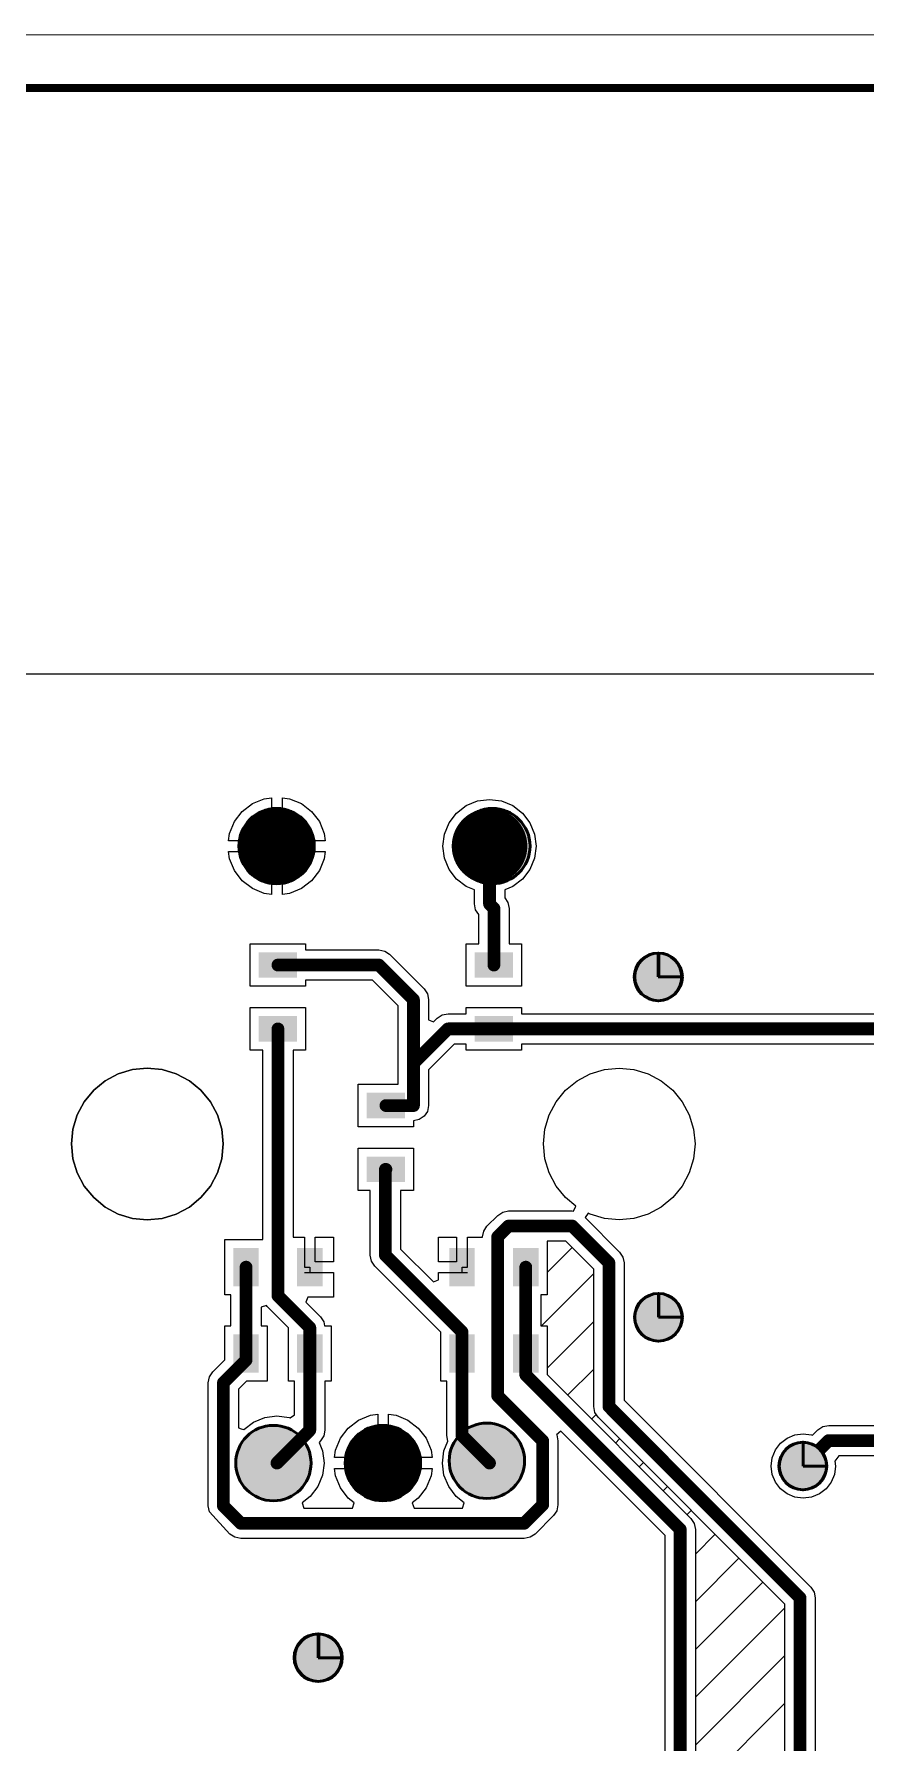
# Paper-space layout 'Layout1' of a CAD drawing. Header units: millimetres. Extents: x 0 to 841, y 0 to 594.
# Drawn here: x 568.9 to 647.2, y 433.8 to 594.4 of the extents above; entities that cross this region are included whole.
import ezdxf

# ---------------------------------------------------------------- set-up
doc = ezdxf.new("R2010")
doc.units = ezdxf.units.MM
doc.layers.get('0').update_dxf_attribs({"lineweight": 50})
for name, color, linetype in [('BottomLayer', 5, 'Continuous'), ('Multileaders', 254, 'Continuous'), ('Sheet', 255, 'Continuous'), ('TopLayer', 1, 'Continuous')]:
    doc.layers.add(name, color=color, linetype=linetype)

psp = doc.layouts.get("Layout1")

# ---------------------------------------------------------------- hatches: boundary and pattern name
at = {"lineweight": 50, "true_color": 0xf0f0f0}
h = psp.add_hatch(color=7, dxfattribs=at)
h.dxf.hatch_style = 1
h.paths.add_polyline_path([(588.174, 518.067, 1), (595.264, 518.067, 1)])
at = {"lineweight": 50}
h = psp.add_hatch(color=18, dxfattribs=at)
h.dxf.hatch_style = 1
h.paths.add_polyline_path([(588.174, 518.067, 1), (595.264, 518.067, 1)])
at = {"lineweight": 50, "true_color": 0xf0f0f0}
h = psp.add_hatch(color=7, dxfattribs=at)
h.dxf.hatch_style = 1
h.paths.add_polyline_path([(608.474, 518.067, 1), (615.564, 518.067, 1)])
at = {"lineweight": 50}
h = psp.add_hatch(color=18, dxfattribs=at)
h.dxf.hatch_style = 1
h.paths.add_polyline_path([(608.474, 518.067, 1), (615.564, 518.067, 1)])
at = {"lineweight": 50, "true_color": 0xf0f0f0}
h = psp.add_hatch(color=7, dxfattribs=at)
h.dxf.hatch_style = 1
h.paths.add_polyline_path([(591.745, 518.067), (588.174, 518.067, 0.4164137), (591.745, 514.522)])
h = psp.add_hatch(color=7, dxfattribs=at)
h.dxf.hatch_style = 1
h.paths.add_polyline_path([(612.045, 518.067), (608.474, 518.067, 0.4164137), (612.045, 514.522)])
h = psp.add_hatch(color=7, dxfattribs=at)
h.dxf.hatch_style = 1
h.paths.add_polyline_path([(627.662, 505.771), (627.662, 508.008, 0.4177727), (625.397, 505.771, 1), (629.872, 505.771)])
at = {"lineweight": 50}
h = psp.add_hatch(color=18, dxfattribs=at)
h.dxf.hatch_style = 1
h.paths.add_polyline_path([(627.634, 505.771), (629.845, 505.771, 0.4106633), (627.634, 508.008)])
at = {"lineweight": 30}
h = psp.add_hatch(color=18, dxfattribs=at)
h.dxf.hatch_style = 1
h.paths.add_polyline_path([(627.662, 505.771), (629.872, 505.771, 0.4106633), (627.662, 508.008)])
at = {"lineweight": 50}
h = psp.add_hatch(color=18, dxfattribs=at)
h.dxf.hatch_style = 1
h.paths.add_polyline_path([(627.689, 505.771), (629.899, 505.771, 0.4106633), (627.689, 508.008)])
at = {"lineweight": 50, "true_color": 0xf0f0f0}
h = psp.add_hatch(color=7, dxfattribs=at)
h.dxf.hatch_style = 1
h.paths.add_polyline_path([(627.689, 473.771), (627.689, 476.008, 0.4177727), (625.424, 473.771, 1), (629.899, 473.771)])
at = {"lineweight": 50}
h = psp.add_hatch(color=18, dxfattribs=at)
h.dxf.hatch_style = 1
h.paths.add_polyline_path([(627.662, 473.771), (629.872, 473.771, 0.4106633), (627.662, 476.008)])
h = psp.add_hatch(color=18, dxfattribs=at)
h.dxf.hatch_style = 1
h.paths.add_polyline_path([(627.689, 473.771), (629.899, 473.771, 0.4106633), (627.689, 476.008)])
at = {"lineweight": 30}
h = psp.add_hatch(color=18, dxfattribs=at)
h.dxf.hatch_style = 1
h.paths.add_polyline_path([(627.689, 473.771), (629.899, 473.771, 0.4106633), (627.689, 476.008)])
at = {"lineweight": 50, "true_color": 0xf0f0f0}
h = psp.add_hatch(color=7, dxfattribs=at)
h.dxf.hatch_style = 1
h.paths.add_polyline_path([(587.873, 460.067, 1), (594.963, 460.067, 1)])
at = {"lineweight": 50}
h = psp.add_hatch(color=18, dxfattribs=at)
h.dxf.hatch_style = 1
h.paths.add_polyline_path([(587.873, 460.067, 1), (594.963, 460.067, 1)])
at = {"lineweight": 50, "true_color": 0xf0f0f0}
h = psp.add_hatch(color=7, dxfattribs=at)
h.dxf.hatch_style = 1
h.paths.add_polyline_path([(598.174, 460.067, 1), (605.264, 460.067, 1)])
at = {"lineweight": 50}
h = psp.add_hatch(color=18, dxfattribs=at)
h.dxf.hatch_style = 1
h.paths.add_polyline_path([(598.174, 460.067, 1), (605.264, 460.067, 1)])
at = {"lineweight": 50, "true_color": 0xf0f0f0}
h = psp.add_hatch(color=7, dxfattribs=at)
h.dxf.hatch_style = 1
h.paths.add_polyline_path([(607.962, 460.279, 1), (615.052, 460.279, 1)])
at = {"lineweight": 50}
h = psp.add_hatch(color=18, dxfattribs=at)
h.dxf.hatch_style = 1
h.paths.add_polyline_path([(607.962, 460.279, 1), (615.052, 460.279, 1)])
at = {"lineweight": 50, "true_color": 0xf0f0f0}
h = psp.add_hatch(color=7, dxfattribs=at)
h.dxf.hatch_style = 1
h.paths.add_polyline_path([(641.275, 459.79), (641.275, 462.028, 0.4177727), (639.011, 459.79, 1), (643.485, 459.79)])
at = {"lineweight": 50}
h = psp.add_hatch(color=18, dxfattribs=at)
h.dxf.hatch_style = 1
h.paths.add_polyline_path([(641.248, 459.79), (643.458, 459.79, 0.4106633), (641.248, 462.028)])
h = psp.add_hatch(color=18, dxfattribs=at)
h.dxf.hatch_style = 1
h.paths.add_polyline_path([(641.275, 459.79), (643.485, 459.79, 0.4106633), (641.275, 462.028)])
at = {"lineweight": 30}
h = psp.add_hatch(color=18, dxfattribs=at)
h.dxf.hatch_style = 1
h.paths.add_polyline_path([(641.275, 459.79), (643.485, 459.79, 0.4106633), (641.275, 462.028)])
at = {"lineweight": 50, "true_color": 0xf0f0f0}
h = psp.add_hatch(color=7, dxfattribs=at)
h.dxf.hatch_style = 1
h.paths.add_polyline_path([(591.445, 460.067), (587.873, 460.067, 0.4164137), (591.445, 456.522)])
h = psp.add_hatch(color=7, dxfattribs=at)
h.dxf.hatch_style = 1
h.paths.add_polyline_path([(601.745, 460.067), (598.174, 460.067, 0.4164137), (601.745, 456.522)])
h = psp.add_hatch(color=7, dxfattribs=at)
h.dxf.hatch_style = 1
h.paths.add_polyline_path([(611.534, 460.279), (607.962, 460.279, 0.4164137), (611.534, 456.734)])
h = psp.add_hatch(color=7, dxfattribs=at)
h.dxf.hatch_style = 1
h.paths.add_polyline_path([(595.662, 441.771), (595.662, 444.008, 0.4177727), (593.397, 441.771, 1), (597.872, 441.771)])
at = {"lineweight": 50}
h = psp.add_hatch(color=18, dxfattribs=at)
h.dxf.hatch_style = 1
h.paths.add_polyline_path([(595.634, 441.771), (597.845, 441.771, 0.4106633), (595.634, 444.008)])
at = {"lineweight": 30}
h = psp.add_hatch(color=18, dxfattribs=at)
h.dxf.hatch_style = 1
h.paths.add_polyline_path([(595.662, 441.771), (597.872, 441.771, 0.4106633), (595.662, 444.008)])
at = {"lineweight": 50}
h = psp.add_hatch(color=18, dxfattribs=at)
h.dxf.hatch_style = 1
h.paths.add_polyline_path([(595.689, 441.771), (597.899, 441.771, 0.4106633), (595.689, 444.008)])
at = {"layer": 'BottomLayer', "lineweight": 25, "true_color": 0x000000}
h = psp.add_hatch(dxfattribs=at)
h.set_pattern_fill('ANSI31', color=18)
h.paths.add_polyline_path([(639.543, 446.804), (621.978, 464.369), (621.668, 464.832), (621.56, 465.378), (621.56, 478.3), (618.942, 480.918), (617.165, 480.918), (617.165, 475.884), (616.592, 475.884), (616.592, 472.956), (617.165, 472.956), (617.165, 468.381), (630.702, 454.844), (631.012, 454.381), (631.12, 453.834), (631.12, 399.992), (631.832, 399.446), (632.313, 398.819), (632.616, 398.09), (632.719, 397.306), (632.616, 396.523), (632.358, 395.902), (632.789, 395.614), (642.806, 405.631), (643.269, 405.94), (643.815, 406.049), (669.683, 406.049), (670.229, 406.761), (670.856, 407.242), (671.586, 407.544), (672.369, 407.647), (673.152, 407.544), (674.167, 407.124), (674.595, 407.335), (674.595, 416.019), (673.661, 416.953), (672.771, 416.836), (671.988, 416.939), (671.258, 417.241), (670.632, 417.722), (670.151, 418.349), (669.848, 419.078), (669.715, 420.09), (669.291, 420.299), (667.132, 418.141), (666.669, 417.832), (666.123, 417.723), (648.692, 417.723), (648.146, 417.832), (647.683, 418.141), (639.961, 425.863), (639.652, 426.326), (639.543, 426.872)])
h.paths.add_polyline_path([(674.595, 394.85), (674.595, 401.908), (674.087, 402.159), (673.882, 402.001), (673.152, 401.699), (672.369, 401.596), (671.586, 401.699), (670.856, 402.001), (670.229, 402.482), (669.683, 403.194), (644.406, 403.194), (633.19, 391.977), (633.384, 391.508), (637.522, 391.508), (639.912, 393.898), (639.876, 393.983), (639.773, 394.766), (639.876, 395.55), (640.179, 396.279), (640.66, 396.906), (641.286, 397.387), (642.016, 397.689), (642.799, 397.792), (643.582, 397.689), (644.312, 397.387), (644.939, 396.906), (645.42, 396.279), (645.722, 395.55), (645.825, 394.766), (645.722, 393.983), (645.42, 393.253), (644.939, 392.627), (644.312, 392.146), (643.582, 391.844), (642.799, 391.74), (641.909, 391.858), (639.123, 389.071), (638.66, 388.762), (638.113, 388.653), (622.467, 388.653), (621.921, 388.762), (621.458, 389.071), (615.943, 394.586), (576.908, 394.586), (576.658, 394.078), (576.84, 393.841), (577.142, 393.111), (577.245, 392.328), (577.142, 391.545), (576.84, 390.815), (576.359, 390.188), (575.647, 389.642), (575.647, 360.915), (578.976, 357.586), (580.402, 357.586), (580.653, 358.094), (580.336, 358.506), (580.034, 359.236), (579.931, 360.019), (580.034, 360.802), (580.336, 361.532), (580.817, 362.159), (581.444, 362.64), (581.687, 362.74), (581.947, 363.13), (606.636, 387.819), (607.099, 388.128), (607.646, 388.237), (616.821, 388.237), (617.368, 388.128), (617.831, 387.819), (621.47, 384.18), (621.864, 384.206), (622.49, 384.687), (623.22, 384.989), (624.003, 385.092), (624.786, 384.989), (625.516, 384.687), (626.143, 384.206), (626.624, 383.579), (626.926, 382.85), (627.029, 382.066), (626.926, 381.283), (626.624, 380.553), (626.143, 379.927), (625.516, 379.446), (624.786, 379.144), (624.003, 379.04), (623.22, 379.144), (622.641, 379.384), (622.267, 379.151), (622.184, 379.042), (622.254, 378.51), (622.151, 377.727), (621.927, 377.187), (622.202, 376.758), (622.26, 376.719), (622.581, 376.761), (623.364, 376.658), (624.094, 376.356), (624.72, 375.875), (625.201, 375.248), (625.504, 374.518), (625.607, 373.735), (625.504, 372.952), (625.201, 372.222), (625.041, 372.013), (625.291, 371.505), (651.25, 371.505)])
h.paths.add_polyline_path([(605.895, 389.716), (605.592, 388.986), (605.112, 388.36), (604.485, 387.879), (603.755, 387.576), (602.972, 387.473), (602.189, 387.576), (601.459, 387.879), (600.832, 388.36), (600.351, 388.986), (600.049, 389.716), (599.946, 390.499), (600.049, 391.282), (600.351, 392.012), (600.832, 392.639), (601.459, 393.12), (602.189, 393.422), (602.972, 393.525), (603.755, 393.422), (604.485, 393.12), (605.112, 392.639), (605.592, 392.012), (605.895, 391.282), (605.998, 390.499)], flags=16)
h.paths.add_polyline_path([(600.707, 390.499, -1), (605.182, 390.499, -1)], flags=0)
h.paths.add_polyline_path([(605.155, 390.499), (605.182, 390.499, 0.4106633), (602.972, 392.736), (602.972, 392.736, -0.4071214)], flags=0)
h.paths.add_polyline_path([(602.945, 390.499), (602.945, 392.736), (602.972, 392.736), (602.972, 390.499)], flags=0)
h.paths.add_polyline_path([(615.852, 403.353), (615.421, 403.066), (615.547, 402.763), (615.65, 401.98), (615.547, 401.197), (615.244, 400.467), (614.764, 399.84), (614.137, 399.359), (613.407, 399.057), (612.624, 398.954), (611.841, 399.057), (611.111, 399.359), (610.484, 399.84), (609.938, 400.553), (573.693, 400.553), (571.089, 397.949), (571.3, 397.441), (616.534, 397.441), (617.08, 397.332), (617.543, 397.023), (623.058, 391.508), (627.034, 391.508), (627.228, 391.977)])
h.paths.add_polyline_path([(572.092, 402.989), (572.555, 403.299), (573.102, 403.407), (609.968, 403.407), (610.003, 403.493), (610.484, 404.12), (611, 404.515), (610.878, 405.009), (610.87, 405.023), (552.865, 405.023), (514.573, 366.731), (514.11, 366.422), (513.564, 366.313), (512.327, 366.313), (512.294, 365.816), (513.269, 365.412), (514.073, 364.796), (514.69, 363.992), (514.903, 363.479), (532.582, 363.479)])
h.paths.add_polyline_path([(533.899, 377.771, -1), (529.424, 377.771, -1)], flags=16)
h.paths.add_polyline_path([(568.493, 390.755), (568.493, 394.635), (567.985, 394.845), (534.182, 361.042), (533.719, 360.732), (533.173, 360.624), (514.903, 360.624), (514.69, 360.111), (514.073, 359.307), (513.269, 358.69), (512.333, 358.302), (511.329, 358.17), (510.324, 358.302), (509.388, 358.69), (508.794, 359.146), (508.286, 358.896), (508.286, 355.319), (508.794, 355.069), (509.279, 355.441), (510.268, 355.851), (510.821, 355.923), (510.821, 354.916, -0.0843103), (511.837, 354.935), (511.837, 355.923), (512.39, 355.851), (513.378, 355.441), (514.227, 354.79), (514.879, 353.941), (515.288, 352.952), (515.361, 352.399), (514.385, 352.399, -0.0384593), (514.421, 351.934, -0.0456959), (514.371, 351.383), (515.361, 351.383), (515.288, 350.83), (514.879, 349.842), (514.227, 348.993), (513.378, 348.341), (512.39, 347.932), (511.837, 347.859), (511.837, 348.933, -0.0843103), (510.821, 348.953), (510.821, 347.859), (510.268, 347.932), (509.279, 348.341), (508.794, 348.714), (508.286, 348.463), (508.286, 344.887), (508.794, 344.636), (509.388, 345.092), (510.324, 345.48), (511.329, 345.612), (512.333, 345.48), (513.269, 345.092), (514.073, 344.476), (514.69, 343.672), (515.078, 342.736), (515.21, 341.731), (515.078, 340.727), (514.69, 339.791), (514.073, 338.987), (513.269, 338.37), (512.333, 337.982), (511.329, 337.85), (510.324, 337.982), (509.388, 338.37), (508.794, 338.826), (508.286, 338.576), (508.286, 334.727), (508.794, 334.476), (509.388, 334.932), (510.324, 335.32), (511.329, 335.452), (512.333, 335.32), (512.846, 335.108)])
at = {"layer": 'TopLayer', "lineweight": 25, "true_color": 0x000000}
h = psp.add_hatch(dxfattribs=at)
h.set_pattern_fill('ANSI31', color=18)
h.paths.add_polyline_path([(631.12, 399.992), (631.832, 399.446), (632.313, 398.819), (632.616, 398.09), (632.719, 397.306), (632.616, 396.523), (632.358, 395.902), (632.789, 395.614), (642.806, 405.631), (643.269, 405.94), (643.815, 406.049), (669.683, 406.049), (670.229, 406.761), (670.856, 407.242), (671.586, 407.544), (672.369, 407.647), (673.152, 407.544), (674.167, 407.124), (674.595, 407.335), (674.595, 416.019), (673.661, 416.953), (672.771, 416.836), (671.988, 416.939), (671.258, 417.241), (670.632, 417.722), (670.151, 418.349), (669.848, 419.078), (669.715, 420.09), (669.291, 420.299), (667.132, 418.141), (666.669, 417.832), (666.123, 417.723), (648.692, 417.723), (648.146, 417.832), (647.683, 418.141), (639.961, 425.863), (639.652, 426.326), (639.543, 426.872), (639.543, 446.804), (621.978, 464.369), (621.668, 464.832), (621.56, 465.378), (621.56, 478.3), (618.942, 480.918), (617.165, 480.918), (617.165, 475.884), (616.592, 475.884), (616.592, 472.956), (617.165, 472.956), (617.165, 468.381), (630.702, 454.844), (631.012, 454.381), (631.12, 453.834)])
at = {"layer": 'TopLayer', "lineweight": 50, "true_color": 0x000000}
h = psp.add_hatch(dxfattribs=at)
h.set_pattern_fill('ANSI31', color=18)
h.paths.add_polyline_path([(516.619, 328.72), (517.082, 329.029), (517.628, 329.138), (580.809, 329.138), (581.059, 329.646), (580.743, 330.058), (580.707, 330.144), (514.903, 330.144), (514.69, 329.631), (514.073, 328.827), (513.269, 328.21), (512.333, 327.822), (511.329, 327.69), (510.324, 327.822), (509.388, 328.21), (508.794, 328.666), (508.286, 328.416), (508.286, 324.567), (508.794, 324.316), (509.388, 324.772), (510.324, 325.16), (511.329, 325.292), (512.333, 325.16), (512.846, 324.948)])
h.paths.add_polyline_path([(612.708, 365.069), (612.665, 365.566), (612.213, 365.789), (612.003, 365.628), (611.274, 365.326), (610.49, 365.223), (609.707, 365.326), (608.977, 365.628), (608.299, 366.149), (607.814, 366.181), (593.154, 351.52), (593.154, 350.953), (593.623, 350.759), (597.232, 354.367), (597.695, 354.676), (598.241, 354.785), (602.425, 354.785)])
h.paths.add_polyline_path([(625.826, 360.207), (626.163, 360.466), (626.172, 361.077), (625.584, 361.843), (618.295, 361.843), (613.34, 356.888), (613.34, 356.4), (613.848, 356.189), (616.217, 358.558), (616.68, 358.867), (617.226, 358.976), (619.954, 358.976), (620.5, 358.867), (620.963, 358.558), (623.72, 355.801), (625.283, 355.801), (625.533, 356.309), (625.345, 356.554), (625.043, 357.284), (624.94, 358.067), (625.043, 358.85), (625.345, 359.58)])
h.paths.add_polyline_path([(618.244, 375.671), (617.715, 375.89), (617.088, 376.371), (616.607, 376.997), (616.305, 377.727), (616.217, 378.396), (615.921, 378.587), (615.707, 378.645), (615.559, 378.531), (614.83, 378.229), (614.046, 378.126), (613.156, 378.243), (591.09, 356.177), (591.09, 354.157), (591.559, 353.963), (606.854, 369.258), (607.317, 369.568), (607.832, 369.67), (607.87, 369.762), (608.351, 370.388), (608.977, 370.869), (609.707, 371.172), (610.49, 371.275), (611.274, 371.172), (612.003, 370.869), (612.213, 370.709), (612.721, 370.959), (612.721, 371.906), (612.829, 372.453), (613.139, 372.916), (614.967, 374.745), (615.431, 375.054), (615.977, 375.163), (618.143, 375.163)])
h.paths.add_polyline_path([(703.193, 432.844), (702.021, 432.844), (702.021, 436.844), (706.394, 436.844), (706.394, 438.628), (705.129, 438.628), (705.129, 440.844), (704.921, 440.844, -1), (704.321, 440.844), (704.113, 440.844), (704.113, 438.628), (701.835, 438.628), (697.04, 433.833), (696.577, 433.524), (696.031, 433.415), (682.141, 433.415), (681.969, 432.907), (682.279, 432.669), (682.759, 432.043), (683.062, 431.313), (683.177, 430.437), (683.491, 430.079), (685.765, 430.079), (685.765, 430.652), (690.965, 430.652), (690.965, 430.079), (702.021, 430.079), (702.021, 430.652), (703.193, 430.652)])

# ---------------------------------------------------------------- linework, layer by layer
at = {"lineweight": 50}
for p, q in [((591.719, 518.067), (591.719, 518.067)), ((591.719, 518.067), (591.719, 518.067)), ((591.719, 518.067), (591.719, 518.067)), ((591.719, 518.067), (591.719, 518.067)), ((591.719, 518.067), (591.719, 518.067)), ((591.719, 518.067), (591.719, 518.067)), ((591.719, 518.067), (591.719, 518.067)), ((591.719, 518.067), (591.719, 518.067)), ((591.719, 518.067), (591.719, 518.067)), ((591.719, 518.067), (591.719, 518.067)), ((612.019, 518.067), (612.019, 518.067)), ((612.019, 518.067), (612.019, 518.067)), ((612.019, 518.067), (612.019, 518.067)), ((612.019, 518.067), (612.019, 518.067)), ((612.019, 518.067), (612.019, 518.067)), ((612.019, 518.067), (612.019, 518.067)), ((612.019, 518.067), (612.019, 518.067)), ((612.019, 518.067), (612.019, 518.067)), ((612.019, 518.067), (612.019, 518.067)), ((612.019, 518.067), (612.019, 518.067)), ((627.634, 508.008), (627.634, 505.771)), ((627.689, 508.008), (627.689, 505.771)), ((627.634, 505.771), (629.845, 505.771)), ((627.689, 505.771), (629.899, 505.771)), ((627.662, 476.008), (627.662, 473.771)), ((627.689, 476.008), (627.689, 473.771)), ((627.662, 473.771), (629.872, 473.771)), ((627.689, 473.771), (629.899, 473.771)), ((641.248, 462.028), (641.248, 459.79)), ((641.275, 462.028), (641.275, 459.79)), ((591.418, 460.067), (591.418, 460.067)), ((591.418, 460.067), (591.418, 460.067)), ((591.418, 460.067), (591.418, 460.067)), ((591.418, 460.067), (591.418, 460.067)), ((591.418, 460.067), (591.418, 460.067)), ((591.418, 460.067), (591.418, 460.067)), ((591.418, 460.067), (591.418, 460.067)), ((591.418, 460.067), (591.418, 460.067)), ((591.418, 460.067), (591.418, 460.067)), ((591.418, 460.067), (591.418, 460.067)), ((601.719, 460.067), (601.719, 460.067)), ((601.719, 460.067), (601.719, 460.067)), ((601.719, 460.067), (601.719, 460.067)), ((601.719, 460.067), (601.719, 460.067)), ((601.719, 460.067), (601.719, 460.067)), ((601.719, 460.067), (601.719, 460.067)), ((601.719, 460.067), (601.719, 460.067)), ((601.719, 460.067), (601.719, 460.067)), ((601.719, 460.067), (601.719, 460.067)), ((601.719, 460.067), (601.719, 460.067)), ((611.507, 460.279), (611.507, 460.279)), ((611.507, 460.279), (611.507, 460.279)), ((611.507, 460.279), (611.507, 460.279)), ((611.507, 460.279), (611.507, 460.279)), ((611.507, 460.279), (611.507, 460.279)), ((611.507, 460.279), (611.507, 460.279)), ((611.507, 460.279), (611.507, 460.279)), ((611.507, 460.279), (611.507, 460.279)), ((611.507, 460.279), (611.507, 460.279)), ((611.507, 460.279), (611.507, 460.279)), ((641.248, 459.79), (643.458, 459.79)), ((641.275, 459.79), (643.485, 459.79)), ((595.634, 444.008), (595.634, 441.771)), ((595.689, 444.008), (595.689, 441.771)), ((595.634, 441.771), (597.845, 441.771)), ((595.689, 441.771), (597.899, 441.771))]:
    psp.add_line(p, q, dxfattribs=at)
at = {"lineweight": 30}
for p, q in [((627.662, 508.008), (627.662, 505.771)), ((627.662, 505.771), (629.872, 505.771)), ((627.689, 476.008), (627.689, 473.771)), ((627.689, 473.771), (629.899, 473.771)), ((641.275, 462.028), (641.275, 459.79)), ((641.275, 459.79), (643.485, 459.79)), ((595.662, 444.008), (595.662, 441.771)), ((595.662, 441.771), (597.872, 441.771))]:
    psp.add_line(p, q, dxfattribs=at)
at = {"color": 18, "lineweight": 50}
for centre in [(591.719, 518.067), (612.019, 518.067), (591.418, 460.067), (601.719, 460.067), (611.507, 460.279)]:
    psp.add_circle(centre, 3.545, dxfattribs=at)
at = {"lineweight": 50}
for centre in [(627.607, 505.771), (627.662, 505.771), (627.634, 473.771), (627.662, 473.771), (641.221, 459.79), (641.248, 459.79), (595.607, 441.771), (595.662, 441.771)]:
    psp.add_circle(centre, 2.237, dxfattribs=at)
at = {"color": 18, "lineweight": 30}
for centre in [(627.634, 505.771), (627.662, 473.771), (641.248, 459.79), (595.634, 441.771)]:
    psp.add_circle(centre, 2.237, dxfattribs=at)
at = {"layer": 'BottomLayer'}
for p, q in [((588.492, 521.328), (589.447, 522.061)), ((589.447, 522.061), (590.559, 522.521)), ((590.559, 522.521), (591.245, 522.612)), ((591.245, 522.612), (591.245, 518.575)), ((592.261, 518.575), (592.261, 522.612)), ((592.261, 522.612), (592.946, 522.521)), ((592.946, 522.521), (594.058, 522.061)), ((594.058, 522.061), (595.013, 521.328)), ((609.556, 521.872), (610.616, 522.311)), ((610.616, 522.311), (611.753, 522.461)), ((611.753, 522.461), (612.89, 522.311)), ((612.89, 522.311), (613.95, 521.872)), ((587.759, 520.373), (588.492, 521.328)), ((595.013, 521.328), (595.746, 520.373)), ((607.948, 520.264), (608.646, 521.174)), ((608.646, 521.174), (609.556, 521.872)), ((613.95, 521.872), (614.86, 521.174)), ((614.86, 521.174), (615.558, 520.264)), ((587.208, 518.575), (587.298, 519.261)), ((587.298, 519.261), (587.759, 520.373)), ((595.746, 520.373), (596.207, 519.261)), ((596.207, 519.261), (596.297, 518.575)), ((607.359, 518.067), (607.509, 519.204)), ((607.509, 519.204), (607.948, 520.264)), ((615.558, 520.264), (615.997, 519.204)), ((615.997, 519.204), (616.146, 518.067)), ((591.245, 518.575), (587.208, 518.575)), ((587.298, 516.874), (587.208, 517.559)), ((587.208, 517.559), (591.245, 517.559)), ((591.245, 517.559), (591.245, 513.523)), ((596.297, 518.575), (592.261, 518.575)), ((592.261, 513.523), (592.261, 517.559)), ((592.261, 517.559), (596.297, 517.559)), ((596.297, 517.559), (596.207, 516.874)), ((607.509, 516.93), (607.359, 518.067)), ((616.146, 518.067), (615.997, 516.93)), ((587.759, 515.761), (587.298, 516.874)), ((588.492, 514.806), (587.759, 515.761)), ((595.746, 515.761), (595.013, 514.806)), ((596.207, 516.874), (595.746, 515.761)), ((607.948, 515.87), (607.509, 516.93)), ((608.646, 514.96), (607.948, 515.87)), ((615.558, 515.87), (614.86, 514.96)), ((615.997, 516.93), (615.558, 515.87)), ((589.447, 514.073), (588.492, 514.806)), ((590.559, 513.613), (589.447, 514.073)), ((594.058, 514.073), (592.946, 513.613)), ((595.013, 514.806), (594.058, 514.073)), ((609.556, 514.262), (608.646, 514.96)), ((610.325, 513.943), (609.556, 514.262)), ((613.95, 514.262), (613.18, 513.943)), ((614.86, 514.96), (613.95, 514.262)), ((591.245, 513.523), (590.559, 513.613)), ((592.946, 513.613), (592.261, 513.523)), ((610.325, 512.628), (610.325, 513.943)), ((610.434, 512.082), (610.325, 512.628)), ((613.18, 513.943), (613.18, 513.216)), ((613.18, 513.216), (613.484, 512.762)), ((613.484, 512.762), (613.592, 512.216)), ((610.737, 511.628), (610.434, 512.082)), ((610.737, 508.884), (610.737, 511.628)), ((613.592, 512.216), (613.592, 508.884)), ((589.245, 504.884), (589.245, 508.884)), ((589.245, 508.884), (594.445, 508.884)), ((594.445, 508.884), (594.445, 508.311)), ((594.445, 508.311), (601.346, 508.311)), ((601.346, 508.311), (601.893, 508.203)), ((601.893, 508.203), (602.356, 507.893)), ((602.356, 507.893), (605.607, 504.642)), ((609.565, 504.884), (609.565, 508.884)), ((609.565, 508.884), (610.737, 508.884)), ((613.592, 508.884), (614.765, 508.884)), ((614.765, 508.884), (614.765, 504.884)), ((594.445, 504.884), (589.245, 504.884)), ((600.755, 505.456), (594.445, 505.456)), ((594.445, 505.456), (594.445, 504.884)), ((603.17, 503.041), (600.755, 505.456)), ((605.607, 504.642), (605.916, 504.179)), ((614.765, 504.884), (609.565, 504.884)), ((589.245, 498.884), (589.245, 502.884)), ((589.245, 502.884), (594.445, 502.884)), ((594.445, 502.884), (594.445, 498.884)), ((603.17, 495.676), (603.17, 503.041)), ((605.916, 504.179), (606.025, 503.633)), ((606.025, 503.633), (606.025, 501.742)), ((609.565, 502.311), (609.565, 502.884)), ((609.565, 502.884), (614.765, 502.884)), ((614.765, 502.884), (614.765, 502.311)), ((606.025, 501.742), (606.494, 501.548)), ((606.494, 501.548), (606.839, 501.893)), ((606.839, 501.893), (607.303, 502.202)), ((607.303, 502.202), (607.849, 502.311)), ((607.849, 502.311), (609.565, 502.311)), ((614.765, 502.311), (682.082, 502.311)), ((590.417, 498.884), (589.245, 498.884)), ((590.417, 481.084), (590.417, 498.884)), ((594.445, 498.884), (593.272, 498.884)), ((593.272, 498.884), (593.272, 481.3)), ((608.44, 499.456), (606.025, 497.041)), ((609.565, 499.456), (608.44, 499.456)), ((609.565, 498.884), (609.565, 499.456)), ((614.765, 498.884), (609.565, 498.884)), ((669.03, 499.456), (614.765, 499.456)), ((614.765, 499.456), (614.765, 498.884)), ((606.025, 497.041), (606.025, 493.676)), ((619.989, 495.999), (621.222, 496.659)), ((621.222, 496.659), (622.56, 497.065)), ((622.56, 497.065), (623.952, 497.202)), ((623.952, 497.202), (625.344, 497.065)), ((625.344, 497.065), (626.683, 496.659)), ((626.683, 496.659), (627.916, 495.999)), ((599.405, 491.676), (599.405, 495.676)), ((599.405, 495.676), (603.17, 495.676)), ((618.02, 494.031), (618.907, 495.112)), ((618.907, 495.112), (619.989, 495.999)), ((627.916, 495.999), (628.997, 495.112)), ((628.997, 495.112), (629.885, 494.031)), ((606.025, 493.676), (605.916, 493.13)), ((617.361, 492.797), (618.02, 494.031)), ((629.885, 494.031), (630.544, 492.797)), ((604.605, 491.676), (599.405, 491.676)), ((605.144, 492.357), (604.605, 492.25)), ((604.605, 492.25), (604.605, 491.676)), ((605.607, 492.666), (605.144, 492.357)), ((605.916, 493.13), (605.607, 492.666)), ((616.955, 491.459), (617.361, 492.797)), ((630.544, 492.797), (630.95, 491.459)), ((616.818, 490.067), (616.955, 491.459)), ((616.955, 488.675), (616.818, 490.067)), ((630.95, 491.459), (631.087, 490.067)), ((631.087, 490.067), (630.95, 488.675)), ((599.405, 485.676), (599.405, 489.676)), ((599.405, 489.676), (604.605, 489.676)), ((604.605, 489.676), (604.605, 485.676)), ((617.361, 487.337), (616.955, 488.675)), ((630.95, 488.675), (630.544, 487.337)), ((618.02, 486.103), (617.361, 487.337)), ((630.544, 487.337), (629.885, 486.103)), ((600.529, 485.676), (599.405, 485.676)), ((600.529, 479.598), (600.529, 485.676)), ((604.605, 485.676), (603.383, 485.676)), ((603.383, 485.676), (603.383, 480.189)), ((618.907, 485.022), (618.02, 486.103)), ((629.885, 486.103), (628.997, 485.022)), ((612.529, 483.355), (612.992, 483.664)), ((612.992, 483.664), (613.538, 483.773)), ((613.538, 483.773), (619.533, 483.773)), ((619.884, 484.221), (618.907, 485.022)), ((619.533, 483.773), (619.66, 483.748)), ((619.66, 483.748), (619.884, 484.221)), ((621.045, 483.57), (620.739, 483.158)), ((621.222, 483.476), (621.045, 483.57)), ((627.916, 484.135), (626.683, 483.476)), ((628.997, 485.022), (627.916, 484.135)), ((611.204, 481.876), (611.513, 482.339)), ((611.513, 482.339), (612.529, 483.355)), ((620.739, 483.158), (623.997, 479.901)), ((622.56, 483.07), (621.222, 483.476)), ((623.952, 482.933), (622.56, 483.07)), ((625.344, 483.07), (623.952, 482.933)), ((626.683, 483.476), (625.344, 483.07)), ((586.845, 475.884), (586.845, 481.084)), ((586.845, 481.084), (590.417, 481.084)), ((593.272, 481.3), (594.337, 481.3)), ((594.337, 481.3), (594.337, 478.484)), ((595.353, 478.992), (595.353, 481.3)), ((595.353, 481.3), (597.061, 481.3)), ((597.061, 481.3), (597.061, 478.992)), ((606.949, 478.992), (606.949, 481.3)), ((606.949, 481.3), (608.657, 481.3)), ((608.657, 481.3), (608.657, 478.992)), ((609.673, 478.484), (609.673, 481.3)), ((609.673, 481.3), (611.095, 481.3)), ((611.095, 481.33), (611.204, 481.876)), ((611.095, 481.3), (611.095, 481.33)), ((617.165, 480.918), (617.165, 475.884)), ((618.942, 480.918), (617.165, 480.918)), ((621.56, 478.3), (618.942, 480.918)), ((597.061, 478.992), (595.353, 478.992)), ((600.637, 479.051), (600.529, 479.598)), ((600.947, 478.588), (600.637, 479.051)), ((603.383, 480.189), (606.479, 477.093)), ((608.657, 478.992), (606.949, 478.992)), ((623.997, 479.901), (624.306, 479.437)), ((624.306, 479.437), (624.415, 478.891)), ((624.415, 478.891), (624.415, 465.97)), ((594.337, 478.484), (594.845, 478.484)), ((594.337, 477.976), (597.061, 477.976)), ((594.845, 478.484), (594.845, 477.976)), ((597.061, 477.976), (597.061, 475.668)), ((607.165, 472.37), (600.947, 478.588)), ((606.479, 477.093), (606.949, 477.287)), ((606.949, 477.287), (606.949, 477.976)), ((606.949, 477.976), (609.673, 477.976)), ((609.165, 477.976), (609.165, 478.484)), ((609.165, 478.484), (609.673, 478.484)), ((621.56, 465.378), (621.56, 478.3)), ((587.417, 475.884), (586.845, 475.884)), ((587.417, 472.956), (587.417, 475.884)), ((594.655, 475.668), (594.46, 475.198)), ((597.061, 475.668), (594.655, 475.668)), ((617.165, 475.884), (616.592, 475.884)), ((616.592, 475.884), (616.592, 472.956)), ((590.78, 474.869), (590.272, 474.714)), ((590.272, 474.714), (590.272, 472.956)), ((590.835, 474.786), (590.78, 474.869)), ((592.845, 472.776), (590.835, 474.786)), ((594.46, 475.198), (595.854, 473.805)), ((586.845, 469.766), (586.845, 472.956)), ((586.845, 472.956), (587.417, 472.956)), ((590.272, 472.956), (590.845, 472.956)), ((590.845, 472.956), (590.845, 467.756)), ((592.845, 467.756), (592.845, 472.776)), ((595.854, 473.805), (596.164, 473.341)), ((596.164, 473.341), (596.24, 472.956)), ((596.24, 472.956), (596.845, 472.956)), ((596.845, 472.956), (596.845, 467.756)), ((607.165, 467.756), (607.165, 472.37)), ((616.592, 472.956), (617.165, 472.956)), ((617.165, 472.956), (617.165, 468.381)), ((585.707, 468.628), (586.845, 469.766)), ((585.289, 467.618), (585.397, 468.165)), ((585.289, 456.031), (585.289, 467.618)), ((585.397, 468.165), (585.707, 468.628)), ((588.872, 467.756), (588.143, 467.027)), ((590.845, 467.756), (588.872, 467.756)), ((593.417, 467.756), (592.845, 467.756)), ((593.417, 464.597), (593.417, 467.756)), ((596.845, 467.756), (596.272, 467.756)), ((596.272, 467.756), (596.272, 463.159)), ((607.737, 467.756), (607.165, 467.756)), ((607.737, 462.655), (607.737, 467.756)), ((617.165, 468.381), (630.702, 454.844)), ((588.143, 467.027), (588.143, 463.365)), ((624.415, 465.97), (641.98, 448.405)), ((589.533, 463.91), (590.604, 464.354)), ((590.604, 464.354), (591.752, 464.505)), ((591.752, 464.505), (592.901, 464.354)), ((592.901, 464.354), (592.995, 464.315)), ((592.995, 464.315), (593.417, 464.597)), ((599.425, 464.099), (600.548, 464.564)), ((600.548, 464.564), (601.245, 464.656)), ((601.245, 464.656), (601.245, 460.575)), ((602.261, 460.575), (602.261, 464.656)), ((602.261, 464.656), (602.958, 464.564)), ((602.958, 464.564), (604.081, 464.099)), ((621.668, 464.832), (621.56, 465.378)), ((621.978, 464.369), (621.668, 464.832)), ((639.543, 446.804), (621.978, 464.369)), ((588.143, 463.365), (588.381, 463.284)), ((588.381, 463.284), (588.651, 463.234)), ((588.651, 463.234), (589.533, 463.91)), ((596.164, 462.613), (595.854, 462.15)), ((596.272, 463.159), (596.164, 462.613)), ((597.721, 462.395), (598.46, 463.359)), ((598.46, 463.359), (599.425, 464.099)), ((604.081, 464.099), (605.045, 463.359)), ((605.045, 463.359), (605.785, 462.395)), ((607.843, 462.124), (607.737, 462.655)), ((618.056, 462.734), (618.072, 462.709)), ((618.072, 462.709), (618.181, 462.163)), ((628.265, 453.243), (618.45, 463.058)), ((639.762, 462.411), (640.492, 462.713)), ((640.492, 462.713), (641.275, 462.816)), ((641.275, 462.816), (642.058, 462.713)), ((642.058, 462.713), (642.144, 462.678)), ((642.144, 462.678), (642.655, 463.189)), ((642.655, 463.189), (643.118, 463.499)), ((643.118, 463.499), (643.665, 463.607)), ((643.665, 463.607), (653.253, 463.607)), ((595.854, 462.15), (595.711, 462.007)), ((595.711, 462.007), (596.039, 461.215)), ((596.039, 461.215), (596.19, 460.067)), ((597.164, 460.575), (597.255, 461.272)), ((597.255, 461.272), (597.721, 462.395)), ((605.785, 462.395), (606.25, 461.272)), ((606.25, 461.272), (606.342, 460.575)), ((607.315, 460.067), (607.466, 461.215)), ((607.466, 461.215), (607.843, 462.124)), ((618.181, 462.163), (618.181, 456.133)), ((638.352, 460.574), (638.655, 461.303)), ((638.655, 461.303), (639.136, 461.93)), ((639.136, 461.93), (639.762, 462.411)), ((596.19, 460.067), (596.039, 458.918)), ((601.245, 460.575), (597.164, 460.575)), ((597.255, 458.862), (597.164, 459.559)), ((597.164, 459.559), (606.342, 459.559)), ((606.342, 460.575), (602.261, 460.575)), ((606.342, 459.559), (606.25, 458.862)), ((607.466, 458.918), (607.315, 460.067)), ((638.249, 459.79), (638.352, 460.574)), ((638.352, 459.007), (638.249, 459.79)), ((644.301, 459.79), (644.198, 459.007)), ((644.623, 460.736), (644.24, 460.251)), ((644.24, 460.251), (644.301, 459.79)), ((644.667, 460.752), (644.623, 460.736)), ((653.253, 460.752), (644.667, 460.752)), ((595.596, 457.848), (594.891, 456.928)), ((596.039, 458.918), (595.596, 457.848)), ((597.721, 457.739), (597.255, 458.862)), ((606.25, 458.862), (605.785, 457.739)), ((607.91, 457.848), (607.466, 458.918)), ((608.615, 456.928), (607.91, 457.848)), ((638.655, 458.277), (638.352, 459.007)), ((639.136, 457.651), (638.655, 458.277)), ((643.896, 458.277), (643.415, 457.651)), ((644.198, 459.007), (643.896, 458.277)), ((594.891, 456.928), (594.125, 456.341)), ((594.125, 456.341), (594.297, 455.833)), ((598.46, 456.774), (597.721, 457.739)), ((599.025, 456.341), (598.46, 456.774)), ((598.853, 455.833), (599.025, 456.341)), ((605.045, 456.774), (604.48, 456.341)), ((604.48, 456.341), (604.653, 455.833)), ((605.785, 457.739), (605.045, 456.774)), ((609.381, 456.341), (608.615, 456.928)), ((609.208, 455.833), (609.381, 456.341)), ((639.762, 457.17), (639.136, 457.651)), ((640.492, 456.868), (639.762, 457.17)), ((641.275, 456.764), (640.492, 456.868)), ((642.058, 456.868), (641.275, 456.764)), ((642.788, 457.17), (642.058, 456.868)), ((643.415, 457.651), (642.788, 457.17)), ((585.397, 455.485), (585.289, 456.031)), ((587.332, 453.396), (585.397, 455.485)), ((594.297, 455.833), (598.853, 455.833)), ((604.653, 455.833), (609.208, 455.833)), ((617.763, 455.123), (616.036, 453.396)), ((618.072, 455.587), (617.763, 455.123)), ((618.181, 456.133), (618.072, 455.587)), ((630.702, 454.844), (631.012, 454.381)), ((587.795, 453.087), (587.332, 453.396)), ((588.342, 452.978), (587.795, 453.087)), ((615.026, 452.978), (588.342, 452.978)), ((615.573, 453.087), (615.026, 452.978)), ((616.036, 453.396), (615.573, 453.087)), ((628.265, 399.962), (628.265, 453.243)), ((631.012, 454.381), (631.12, 453.834)), ((631.12, 453.834), (631.12, 399.962)), ((641.98, 448.405), (642.289, 447.941)), ((639.543, 426.872), (639.543, 446.804)), ((642.289, 447.941), (642.398, 447.395)), ((642.398, 447.395), (642.398, 427.463))]:
    psp.add_line(p, q, dxfattribs=at)
at = {"layer": 'BottomLayer', "color": 18, "lineweight": 25}
psp.add_line((618.45, 463.058), (618.056, 462.734), dxfattribs=at)
psp.add_lwpolyline([(491.549, 534.231), (491.549, 255.911), (749.329, 255.771), (749.689, 256.13), (749.689, 406.755), (749.689, 478.891), (749.689, 534.231)], close=True, dxfattribs=at)
psp.add_lwpolyline([(491.549, 534.231), (491.549, 255.911), (749.329, 255.771), (749.689, 256.13), (749.689, 406.755), (749.689, 478.891), (749.689, 534.231)], close=True, dxfattribs=at)
at = {"layer": 'BottomLayer'}
for points, const_width in [([(593.531, 518.067, -1), (589.975, 518.067, -1)], 3.556), ([(613.531, 518.067, -1), (609.975, 518.067, -1)], 3.556), ([(612.053, 518.067, -1), (611.453, 518.067, -1)], 0.6), ([(612.053, 512.628, -1), (611.453, 512.628, -1)], 0.6), ([(612.053, 512.628, -1), (611.453, 512.628, -1)], 0.6), ([(612.465, 512.216, -1), (611.865, 512.216, -1)], 0.6), ([(612.465, 512.216, -1), (611.865, 512.216, -1)], 0.6), ([(592.145, 506.884, -1), (591.545, 506.884, -1)], 0.6), ([(601.646, 506.884, -1), (601.046, 506.884, -1)], 0.6), ([(601.646, 506.884, -1), (601.046, 506.884, -1)], 0.6), ([(612.465, 506.884, -1), (611.865, 506.884, -1)], 0.6), ([(604.898, 503.633, -1), (604.298, 503.633, -1)], 0.6), ([(604.898, 503.633, -1), (604.298, 503.633, -1)], 0.6), ([(592.145, 500.884, -1), (591.545, 500.884, -1)], 0.6), ([(608.149, 500.884, -1), (607.549, 500.884, -1)], 0.6), ([(608.149, 500.884, -1), (607.549, 500.884, -1)], 0.6), ([(612.465, 500.884, -1), (611.865, 500.884, -1)], 0.6), ([(612.465, 500.884, -1), (611.865, 500.884, -1)], 0.6), ([(604.898, 497.633, -1), (604.298, 497.633, -1)], 0.6), ([(604.898, 497.633, -1), (604.298, 497.633, -1)], 0.6), ([(604.898, 497.633, -1), (604.298, 497.633, -1)], 0.6), ([(604.898, 497.633, -1), (604.298, 497.633, -1)], 0.6), ([(602.305, 493.676, -1), (601.705, 493.676, -1)], 0.6), ([(602.866, 493.676, -1), (602.266, 493.676, -1)], 0.6), ([(602.866, 493.676, -1), (602.266, 493.676, -1)], 0.6), ([(602.866, 493.676, -1), (602.266, 493.676, -1)], 0.6), ([(604.898, 493.676, -1), (604.298, 493.676, -1)], 0.6), ([(604.898, 493.676, -1), (604.298, 493.676, -1)], 0.6), ([(602.256, 487.676, -1), (601.656, 487.676, -1)], 0.6), ([(602.256, 487.676, -1), (601.656, 487.676, -1)], 0.6), ([(602.305, 487.676, -1), (601.705, 487.676, -1)], 0.6), ([(612.822, 481.33, -1), (612.222, 481.33, -1)], 0.6), ([(612.822, 481.33, -1), (612.222, 481.33, -1)], 0.6), ([(613.838, 482.346, -1), (613.238, 482.346, -1)], 0.6), ([(613.838, 482.346, -1), (613.238, 482.346, -1)], 0.6), ([(619.833, 482.346, -1), (619.233, 482.346, -1)], 0.6), ([(619.833, 482.346, -1), (619.233, 482.346, -1)], 0.6), ([(589.145, 478.484, -1), (588.545, 478.484, -1)], 0.6), ([(602.256, 479.598, -1), (601.656, 479.598, -1)], 0.6), ([(602.256, 479.598, -1), (601.656, 479.598, -1)], 0.6), ([(615.465, 478.484, -1), (614.865, 478.484, -1)], 0.6), ([(623.287, 478.891, -1), (622.687, 478.891, -1)], 0.6), ([(623.287, 478.891, -1), (622.687, 478.891, -1)], 0.6), ([(592.145, 475.795, -1), (591.545, 475.795, -1)], 0.6), ([(592.145, 475.795, -1), (591.545, 475.795, -1)], 0.6), ([(595.145, 472.795, -1), (594.545, 472.795, -1)], 0.6), ([(595.145, 472.795, -1), (594.545, 472.795, -1)], 0.6), ([(609.465, 472.389, -1), (608.865, 472.389, -1)], 0.6), ([(609.465, 472.389, -1), (608.865, 472.389, -1)], 0.6), ([(589.145, 470.356, -1), (588.545, 470.356, -1)], 0.6), ([(589.145, 470.356, -1), (588.545, 470.356, -1)], 0.6), ([(595.145, 470.356, -1), (594.545, 470.356, -1)], 0.6), ([(595.145, 470.356, -1), (594.545, 470.356, -1)], 0.6), ([(609.465, 470.356, -1), (608.865, 470.356, -1)], 0.6), ([(609.465, 470.356, -1), (608.865, 470.356, -1)], 0.6), ([(615.465, 470.356, -1), (614.865, 470.356, -1)], 0.6), ([(615.465, 470.356, -1), (614.865, 470.356, -1)], 0.6), ([(589.145, 469.747, -1), (588.545, 469.747, -1)], 0.6), ([(589.145, 469.747, -1), (588.545, 469.747, -1)], 0.6), ([(587.016, 467.618, -1), (586.416, 467.618, -1)], 0.6), ([(587.016, 467.618, -1), (586.416, 467.618, -1)], 0.6), ([(615.465, 468.362, -1), (614.865, 468.362, -1)], 0.6), ([(615.465, 468.362, -1), (614.865, 468.362, -1)], 0.6), ([(612.822, 466.394, -1), (612.222, 466.394, -1)], 0.6), ([(612.822, 466.394, -1), (612.222, 466.394, -1)], 0.6), ([(623.287, 465.378, -1), (622.687, 465.378, -1)], 0.6), ([(623.287, 465.378, -1), (622.687, 465.378, -1)], 0.6), ([(595.145, 463.159, -1), (594.545, 463.159, -1)], 0.6), ([(595.145, 463.159, -1), (594.545, 463.159, -1)], 0.6), ([(603.553, 460.067, -1), (599.953, 460.067, -1)], 3.6), ([(609.465, 462.655, -1), (608.865, 462.655, -1)], 0.6), ([(609.465, 462.655, -1), (608.865, 462.655, -1)], 0.6), ([(617.054, 462.163, -1), (616.454, 462.163, -1)], 0.6), ([(617.054, 462.163, -1), (616.454, 462.163, -1)], 0.6), ([(643.965, 462.18, -1), (643.365, 462.18, -1)], 0.6), ([(643.965, 462.18, -1), (643.365, 462.18, -1)], 0.6), ([(592.052, 460.067, -1), (591.452, 460.067, -1)], 0.6), ([(612.053, 460.067, -1), (611.453, 460.067, -1)], 0.6), ([(587.016, 456.031, -1), (586.416, 456.031, -1)], 0.6), ([(587.016, 456.031, -1), (586.416, 456.031, -1)], 0.6), ([(617.054, 456.133, -1), (616.454, 456.133, -1)], 0.6), ([(617.054, 456.133, -1), (616.454, 456.133, -1)], 0.6), ([(588.642, 454.406, -1), (588.042, 454.406, -1)], 0.6), ([(588.642, 454.406, -1), (588.042, 454.406, -1)], 0.6), ([(615.326, 454.406, -1), (614.726, 454.406, -1)], 0.6), ([(615.326, 454.406, -1), (614.726, 454.406, -1)], 0.6), ([(629.993, 453.834, -1), (629.393, 453.834, -1)], 0.6), ([(629.993, 453.834, -1), (629.393, 453.834, -1)], 0.6), ([(641.27, 447.395, -1), (640.67, 447.395, -1)], 0.6), ([(641.27, 447.395, -1), (640.67, 447.395, -1)], 0.6)]:
    psp.add_lwpolyline(points, format="xyb", close=True, dxfattribs=dict(at, const_width=const_width))
at = {"layer": 'BottomLayer', "const_width": 1.2}
for points in [[(611.753, 512.628), (611.753, 518.067)], [(612.165, 512.216), (611.753, 512.628)], [(612.165, 506.884), (612.165, 512.216)], [(601.346, 506.884), (591.845, 506.884)], [(604.598, 503.633), (601.346, 506.884)], [(604.598, 497.633), (604.598, 503.633)], [(591.845, 475.795), (591.845, 500.884)], [(607.849, 500.884), (604.598, 497.633)], [(612.165, 500.884), (607.849, 500.884)], [(669.622, 500.884), (612.165, 500.884)], [(604.598, 493.676), (604.598, 497.633)], [(602.566, 493.676), (602.005, 493.676)], [(604.598, 493.676), (602.566, 493.676)], [(602.005, 487.676), (601.956, 487.676)], [(601.956, 479.598), (601.956, 487.676)], [(613.538, 482.346), (612.522, 481.33)], [(612.522, 466.394), (612.522, 481.33)], [(619.533, 482.346), (613.538, 482.346)], [(622.987, 478.891), (619.533, 482.346)], [(588.845, 470.356), (588.845, 478.484)], [(609.165, 472.389), (601.956, 479.598)], [(615.165, 470.356), (615.165, 478.484)], [(622.987, 465.378), (622.987, 478.891)], [(594.845, 472.795), (591.845, 475.795)], [(594.845, 470.356), (594.845, 472.795)], [(609.165, 470.356), (609.165, 472.389)], [(588.845, 469.747), (588.845, 470.356)], [(594.845, 463.159), (594.845, 470.356)], [(609.165, 462.655), (609.165, 470.356)], [(615.165, 468.362), (615.165, 470.356)], [(588.845, 469.747), (586.716, 467.618)], [(586.716, 456.031), (586.716, 467.618)], [(629.693, 453.834), (615.165, 468.362)], [(616.754, 462.163), (612.522, 466.394)], [(640.97, 447.395), (622.987, 465.378)], [(594.845, 463.159), (591.752, 460.067)], [(611.753, 460.067), (609.165, 462.655)], [(616.754, 456.133), (616.754, 462.163)], [(643.665, 462.18), (642.844, 461.359)], [(655.853, 462.18), (643.665, 462.18)], [(588.342, 454.406), (586.716, 456.031)], [(616.754, 456.133), (615.026, 454.406)], [(615.026, 454.406), (588.342, 454.406)], [(629.693, 399.544), (629.693, 453.834)], [(640.97, 426.872), (640.97, 447.395)]]:
    psp.add_lwpolyline(points, dxfattribs=at)
at = {"layer": 'BottomLayer'}
for points in [[(575.589, 495.999), (576.823, 496.659)], [(576.823, 496.659), (578.161, 497.065)], [(578.161, 497.065), (579.553, 497.202)], [(579.553, 497.202), (580.945, 497.065)], [(580.945, 497.065), (582.283, 496.659)], [(582.283, 496.659), (583.517, 495.999)], [(573.621, 494.031), (574.508, 495.112)], [(574.508, 495.112), (575.589, 495.999)], [(583.517, 495.999), (584.598, 495.112)], [(584.598, 495.112), (585.485, 494.031)], [(572.962, 492.797), (573.621, 494.031)], [(585.485, 494.031), (586.145, 492.797)], [(572.556, 491.459), (572.962, 492.797)], [(586.145, 492.797), (586.551, 491.459)], [(572.419, 490.067), (572.556, 491.459)], [(572.556, 488.675), (572.419, 490.067)], [(586.551, 491.459), (586.688, 490.067)], [(586.688, 490.067), (586.551, 488.675)], [(572.962, 487.337), (572.556, 488.675)], [(586.551, 488.675), (586.145, 487.337)], [(573.621, 486.103), (572.962, 487.337)], [(586.145, 487.337), (585.485, 486.103)], [(574.508, 485.022), (573.621, 486.103)], [(585.485, 486.103), (584.598, 485.022)], [(575.589, 484.135), (574.508, 485.022)], [(576.823, 483.476), (575.589, 484.135)], [(583.517, 484.135), (582.283, 483.476)], [(584.598, 485.022), (583.517, 484.135)], [(578.161, 483.07), (576.823, 483.476)], [(579.553, 482.933), (578.161, 483.07)], [(580.945, 483.07), (579.553, 482.933)], [(582.283, 483.476), (580.945, 483.07)]]:
    psp.add_lwpolyline(points, close=True, dxfattribs=at)
for points in [[(593.645, 505.684), (590.045, 505.684), (593.645, 508.084), (590.045, 508.084)], [(610.365, 508.084), (613.965, 508.084), (610.365, 505.684), (613.965, 505.684)], [(593.645, 499.684), (590.045, 499.684), (593.645, 502.084), (590.045, 502.084)], [(610.365, 502.084), (613.965, 502.084), (610.365, 499.684), (613.965, 499.684)], [(603.805, 492.476), (600.205, 492.476), (603.805, 494.876), (600.205, 494.876)], [(603.805, 486.476), (600.205, 486.476), (603.805, 488.876), (600.205, 488.876)], [(587.645, 476.684), (587.645, 480.284), (590.045, 476.684), (590.045, 480.284)], [(593.645, 476.684), (593.645, 480.284), (596.045, 476.684), (596.045, 480.284)], [(610.365, 480.284), (610.365, 476.684), (607.965, 480.284), (607.965, 476.684)], [(616.365, 480.284), (616.365, 476.684), (613.965, 480.284), (613.965, 476.684)], [(590.045, 472.156), (590.045, 468.556), (587.645, 472.156), (587.645, 468.556)], [(596.045, 472.156), (596.045, 468.556), (593.645, 472.156), (593.645, 468.556)], [(607.965, 468.556), (607.965, 472.156), (610.365, 468.556), (610.365, 472.156)], [(613.965, 468.556), (613.965, 472.156), (616.365, 468.556), (616.365, 472.156)]]:
    psp.add_solid(points, dxfattribs=at)
at = {"layer": 'Multileaders', "color": 5, "lineweight": 0}
for p, q in [((618.942, 480.918), (617.165, 480.918)), ((617.165, 480.918), (617.165, 475.884)), ((621.56, 478.3), (618.942, 480.918)), ((621.56, 465.378), (621.56, 478.3)), ((617.165, 475.884), (616.592, 475.884)), ((616.592, 475.884), (616.592, 472.956)), ((616.592, 472.956), (617.165, 472.956)), ((617.165, 472.956), (617.165, 468.381)), ((617.165, 468.381), (630.702, 454.844)), ((621.668, 464.832), (621.56, 465.378)), ((621.978, 464.369), (621.668, 464.832)), ((639.543, 446.804), (621.978, 464.369)), ((630.702, 454.844), (631.012, 454.381)), ((631.012, 454.381), (631.12, 453.834)), ((631.12, 453.834), (631.12, 399.992)), ((639.543, 426.872), (639.543, 446.804))]:
    psp.add_line(p, q, dxfattribs=at)
at = {"layer": 'Sheet'}
for points, const_width in [([(0.153, 594.346), (841.11, 594.346), (841.11, 0.388), (0.153, 0.388), (0.153, 594.346)], 0.0991), ([(20.153, 589.346), (836.153, 589.346)], 0.749)]:
    psp.add_lwpolyline(points, dxfattribs=dict(at, const_width=const_width))
at = {"layer": 'TopLayer', "color": 18, "lineweight": 0}
psp.add_line((749.689, 534.231), (491.549, 534.231), dxfattribs=at)

doc.saveas('drawing.dxf')
